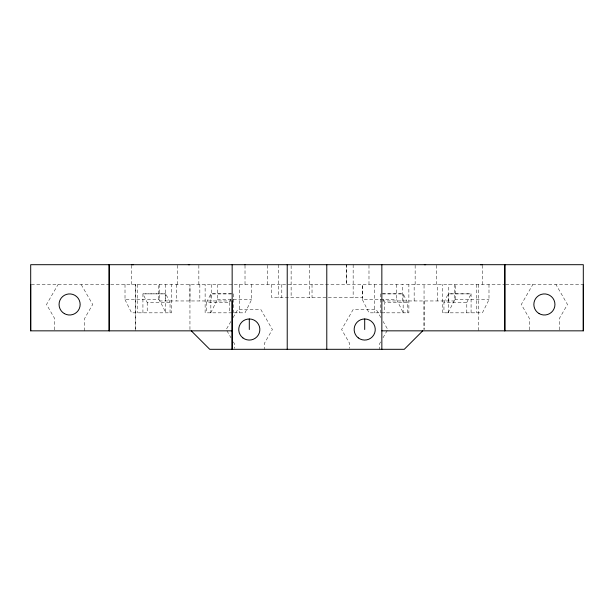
<?xml version="1.0" encoding="UTF-8"?>
<svg xmlns="http://www.w3.org/2000/svg" width="614" height="614" viewBox="0 0 614 614"><rect width="100%" height="100%" fill="white"/><g stroke="black" fill="none" stroke-linecap="round" stroke-linejoin="round"><path stroke-width="0.46" stroke-dasharray="3.07 2.3" d="M54.654 329.895L54.654 318.536L46.526 304.467L58.069 284.474M84.563 330.839L84.563 318.536L92.683 304.467L81.148 284.474M131.596 284.474L131.596 264.695M177.753 284.474L177.753 264.695M189.949 329.526L189.949 284.474L189.949 300.96M198.852 284.474L198.852 264.695M245.017 284.474L245.017 264.695M267.435 284.474L267.435 264.695M368.983 284.474L368.983 264.695M402.615 300.96L402.615 284.474M414.158 300.96L414.158 284.474M415.148 284.474L415.148 264.695M424.051 300.96L424.051 329.526L424.051 284.474M436.247 284.474L436.247 264.695M437.237 300.96L437.237 284.474M448.78 300.96L448.78 284.474M482.404 284.474L482.404 264.695M529.437 329.895L529.437 318.536L521.317 304.467L532.852 284.474M559.346 329.895L559.346 318.536L567.474 304.467L555.931 284.474M210.732 312.833L217.333 299.647L217.333 284.482M231.11 299.01L229.398 302.441L206.557 302.441L210.84 293.868L232.737 293.868L210.84 293.868L210.84 312.833M251.594 284.482L251.594 299.647L245.001 312.833L205.13 312.833L205.13 284.482M443.945 302.441L448.235 293.868L471.076 293.868L471.076 312.833M448.128 312.833L454.721 299.647L454.721 284.482M466.793 302.441L471.076 293.868L448.235 293.868L448.235 312.833M488.99 284.482L488.99 299.647L482.397 312.833L442.525 312.833L442.525 284.482M230.833 321.529L226.221 329.526L231.002 337.8M233.143 317.53L237.764 309.533L260.843 309.533L272.378 329.526L264.258 343.594L264.258 349.305M380.611 341.937L379.659 343.594L379.659 349.305M382.998 337.8L387.779 329.518L383.167 321.529M31.36 284.474L109.783 284.474M110.735 284.474L505.176 284.474M505.775 284.474L583.3 284.474M125.01 284.482L125.01 299.647L159.279 299.647L165.872 312.833M217.333 299.647L251.594 299.647M271.687 284.474L271.687 297.66L362.483 297.66L362.483 284.474L362.406 299.647L396.667 299.647L403.26 312.833M454.721 299.647L488.99 299.647M232.153 300.96L158.627 300.96L158.627 284.474M381.847 300.96L455.373 300.96L455.373 284.474M380.857 317.53L376.244 309.533L353.157 309.533L341.622 329.526L349.742 343.594L349.742 348.353M233.389 341.937L234.348 343.594L234.348 348.353M407.443 302.441L403.16 293.868L381.263 293.868L403.16 293.868L403.16 312.833M382.883 299.01L384.602 302.441M362.406 299.647L368.999 312.833L408.87 312.833L408.87 284.482M170.047 302.441L165.765 293.868L142.924 293.868L142.924 312.833M125.01 299.647L131.603 312.833L171.475 312.833L171.475 284.482M478.452 284.474L478.452 330.846M476.786 284.482L476.786 312.833M466.793 312.833L466.793 302.441L443.945 302.441L443.945 312.833M407.443 312.833L407.443 302.441L384.602 302.441L384.602 312.833M396.667 284.482L396.667 299.647M380.312 293.868L380.312 312.833M374.601 284.482L374.601 312.833M353.157 264.695L353.157 297.66M312.027 284.474L312.027 297.66M309.295 264.695L309.295 297.66M291.128 265.639L291.128 297.66M281.803 284.474L281.803 297.66M278.28 264.695L278.28 297.66M239.399 284.482L239.399 312.833M233.688 293.868L233.688 312.833M229.398 302.441L229.398 312.833M211.385 284.474L211.385 300.96M206.557 302.441L206.557 312.833M199.842 284.474L199.842 300.96M176.763 284.474L176.763 300.96M170.047 312.833L170.047 302.441L147.207 302.441L142.924 293.868L165.765 293.868L165.765 312.833M165.227 284.474L165.227 300.96M159.279 284.482L159.279 299.647M147.207 302.441L147.207 312.833M137.214 284.482L137.214 312.833M135.548 284.474L135.548 330.839L135.548 284.474M346.565 264.695L346.565 284.474L346.565 264.695"/><path stroke-width="0.92" d="M232.153 330.846L30.7 330.839L30.7 284.474M232.153 264.695L232.153 349.305L232.153 300.96M381.847 349.305L381.847 264.695M381.847 330.839L583.3 330.839L583.3 284.474M422.731 330.839L404.265 349.305L209.735 349.305L191.269 330.839M131.596 264.695L133.522 264.695M188.306 264.695L189.68 264.695M244.525 264.695L245.017 264.695M424.32 264.695L425.694 264.695M480.478 264.695L482.404 264.695M583.3 330.839L583.3 264.695L30.7 264.703L30.7 330.839M364.701 318.973L364.701 329.526M326.786 264.695L326.786 349.305M287.222 264.695L287.222 349.305M249.299 318.973L249.299 329.526M109.169 264.695L109.169 330.839L109.169 264.695M504.831 264.695L504.831 330.839L504.831 264.695M539.123 313.601A10.553 10.553 0 0 0 554.949 304.467A10.553 10.553 0 0 0 539.123 295.326A10.553 10.553 0 0 0 539.123 313.601M242.875 337.892A10.553 10.553 0 0 0 259.76 330.9A10.553 10.553 0 0 0 245.262 319.771A10.553 10.553 0 0 0 242.875 337.892M358.277 337.892A10.553 10.553 0 0 0 375.162 330.9A10.553 10.553 0 0 0 360.664 319.771A10.553 10.553 0 0 0 358.277 337.892M64.332 313.601A10.553 10.553 0 0 0 80.158 304.467A10.553 10.553 0 0 0 64.332 295.326A10.553 10.553 0 0 0 64.332 313.601"/></g></svg>
